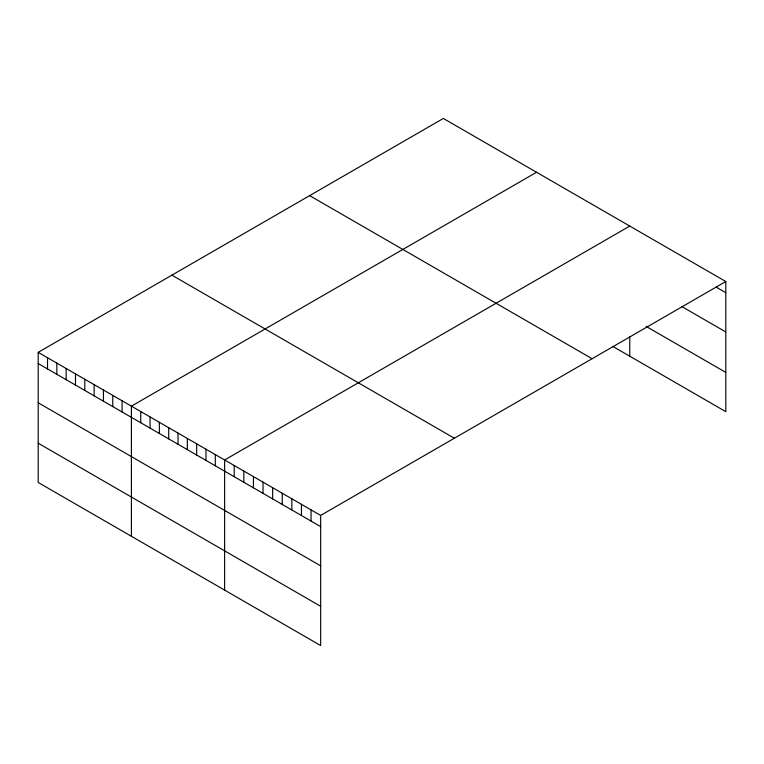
<?xml version="1.0" encoding="UTF-8"?>
<svg xmlns="http://www.w3.org/2000/svg" width="764" height="764" viewBox="0 0 764 764"><rect width="100%" height="100%" fill="white"/><g stroke="black" fill="none" stroke-linecap="round" stroke-linejoin="round"><path stroke-width="1.15" d="M38.2 352.347L320.66 515.423L320.66 645.551L38.2 482.476L38.2 352.347L443.34 118.449L725.8 281.524L725.8 411.653L612.986 346.522M536.548 172.263L131.408 406.161L131.408 536.299M629.765 226.077L224.626 459.976L224.626 590.114M320.66 515.423L725.8 281.524M716.193 287.159L725.8 292.707M681.622 306.45L725.8 331.958M646.086 326.381L725.8 372.402M309.64 195.632L592.1 358.708M171.9 275.164L454.36 438.24M38.2 363.54L320.66 526.616M38.2 402.79L320.66 565.866M38.2 443.225L320.66 606.301M629.765 336.58L629.765 356.205M311.053 509.884L311.053 521.067M301.455 504.336L301.455 515.528M291.848 498.796L291.848 509.98M282.241 493.248L282.241 504.431M272.643 487.699L272.643 498.892M263.036 482.16L263.036 493.343M253.438 476.612L253.438 487.804M243.831 471.073L243.831 482.256M234.223 465.524L234.223 476.717M215.305 454.599L215.305 465.782M205.984 449.213L205.984 460.406M196.663 443.836L196.663 455.019M187.342 438.45L187.342 449.643M178.022 433.073L178.022 444.256M168.701 427.687L168.701 438.88M159.37 422.311L159.37 433.494M150.05 416.924L150.05 428.117M140.729 411.548L140.729 422.731M122.087 400.785L122.087 411.968M112.766 395.399L112.766 406.591M103.446 390.022L103.446 401.205M94.125 384.636L94.125 395.828M84.804 379.259L84.804 390.442M75.483 373.873L75.483 385.066M66.162 368.496L66.162 379.679M56.842 363.11L56.842 374.303M47.521 357.733L47.521 368.916"/></g></svg>
